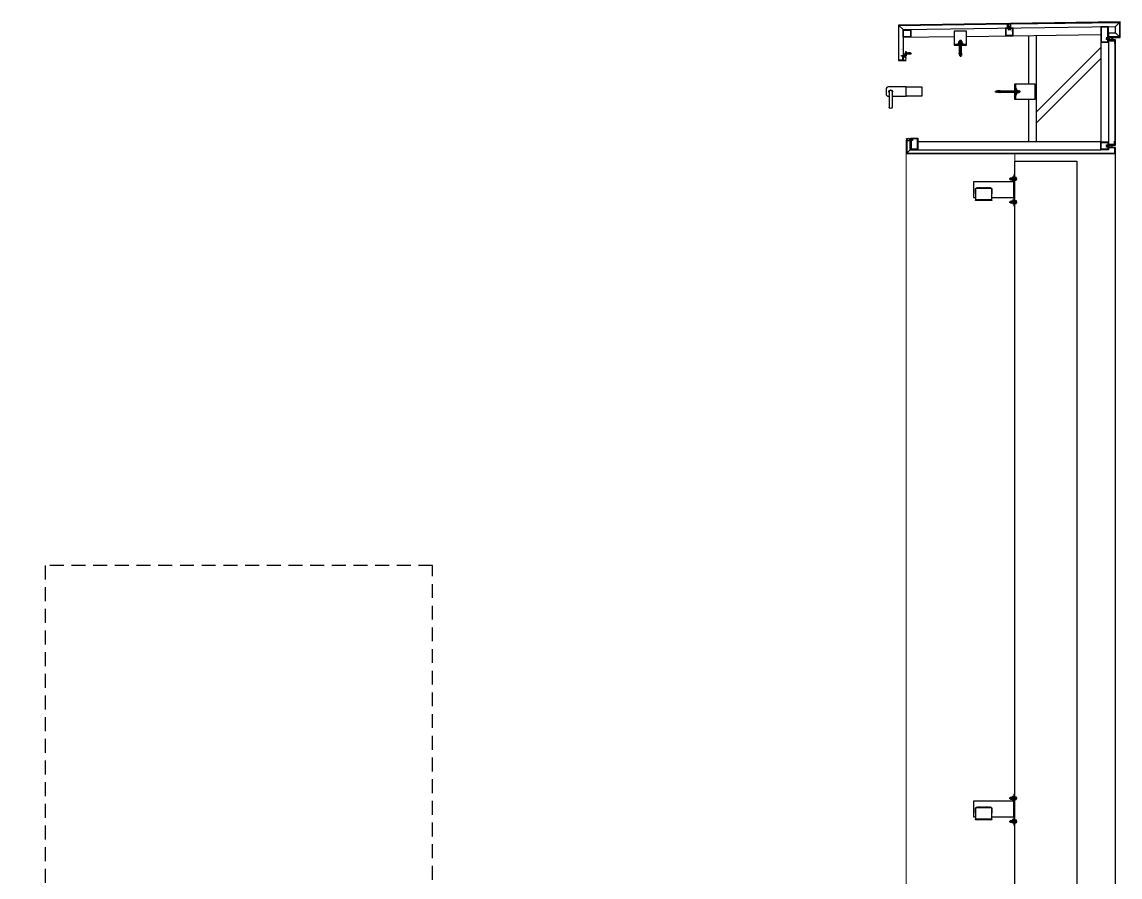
# Model space of a CAD drawing. Header units: millimetres. Extents: x 19868 to 801382, y -4805 to 85279.
# Drawn here: x 152932 to 160018, y 76556 to 82079 of the extents above; entities that cross this region are included whole.
import ezdxf

# ---------------------------------------------------------------- set-up
doc = ezdxf.new("R2010")
doc.units = ezdxf.units.MM
doc.header["$LTSCALE"] = 250
for name, pattern in [('AUDIT_I_191120105348-3', [2.3, 1.5, -0.8]), ('CENTER', [50.8, 31.75, -6.35, 6.35, -6.35]), ('HID', [2.8, 1.8, -1]), ('HIDDEN', [9.525, 6.35, -3.175]), ('HIDDEN2', [4.7625, 3.175, -1.5875])]:
    doc.linetypes.add(name, pattern=pattern)
for name, color, linetype in [('0-Sheet', 7, 'Continuous'), ('4', 4, 'Continuous'), ('A-ELE-252', 252, 'Continuous'), ('A-ELE-4', 4, 'Continuous'), ('A-ELE-7', 7, 'Continuous'), ('A-ELE-8', 8, 'Continuous'), ('A-ETC-8', 8, 'Continuous'), ('A-FIN', 6, 'Continuous'), ('A-FIN-9', 7, 'Continuous'), ('A-HID2', 4, 'AUDIT_I_191120105348-3'), ('A-난간', 120, 'Continuous'), ('A-파라펫링', 7, 'Continuous'), ('EXTRUSION', 7, 'Continuous'), ('fastener', 1, 'Continuous'), ('S-TEEL', 4, 'Continuous'), ('SCREW', 1, 'Continuous')]:
    doc.layers.add(name, color=color, linetype=linetype)
doc.layers.add('A-ELE-9', color=9, linetype='Continuous', lineweight=5)
pattern_1 = [(270, (11420.6058, 659.6988), (1.5875, -1.5875), [1.5875, -1.5875])]

# ---------------------------------------------------------------- blocks, each defined once
blk = doc.blocks.new('A$Cc1d1d50d')
at = {"layer": 'A-ELE-252', "linetype": 'HID', "ltscale": 0.2}
for points in [[(-2769, 200), (-2769, 3490), (-5269, 3490), (-5269, 200)], [(-5419, 0), (-5419, 200), (-2619, 200), (-2619, 0)]]:
    blk.add_lwpolyline(points, dxfattribs=at)
blk = doc.blocks.new('A$Cae507117')
at = {"layer": 'A-ETC-8'}
for points in [[(-50, 0), (-50, -50), (0, -50), (0, 0)], [(-46.8, -3.2), (-46.8, -46.8), (-3.2, -46.8), (-3.2, -3.2)]]:
    blk.add_lwpolyline(points, close=True, dxfattribs=at)
blk = doc.blocks.new('SHIELD1')
at = {"layer": 'fastener'}
for p, q in [((-3.5, 2.5), (-3.5, -2.5)), ((-2, 3.3), (-2, 2.2)), ((0, 5.5), (-0.5, 5.5)), ((0, 5.5), (0, -5.5)), ((10.1, 3), (0, 3)), ((9.6, 3), (9.6, -3)), ((13.6, 3.3), (10.1, 4.2)), ((10.1, 4.2), (10.1, -4.2)), ((13.6, 1.2), (10.1, 2.2)), ((32.1, 0.5), (10.1, 0.5)), ((13.6, 0.5), (13.6, 3.3)), ((28.6, 3), (13.6, 3)), ((16.1, 2.5), (13.6, 2.5)), ((18.6, 3.5), (16.1, 3.5)), ((16.1, 0.5), (16.1, 3.5)), ((18.6, 0.5), (18.6, 3.5)), ((21.1, 2.5), (18.6, 2.5)), ((23.6, 3.5), (21.1, 3.5)), ((21.1, 0.5), (21.1, 3.5)), ((23.6, 0.5), (23.6, 3.5)), ((26.1, 2.5), (23.6, 2.5)), ((28.6, 3.5), (26.1, 3.5)), ((26.1, 0.5), (26.1, 3.5)), ((28.6, 0.5), (28.6, 3.5)), ((32.1, 1.5), (28.6, 3.5)), ((33.6, 3), (29.5, 3)), ((32.1, 1.5), (32.1, 0.5)), ((33.6, 0), (32.1, 0.5)), ((33.6, 3), (33.6, -3)), ((35.4, 0), (33.6, 3)), ((-2, -1.3), (-2, -2.5)), ((0, -5.5), (-0.5, -5.5)), ((10.1, -3), (0, -3)), ((32.1, -0.5), (10.1, -0.5)), ((13.6, -3.3), (10.1, -4.2)), ((13.6, -3.3), (13.6, -0.5)), ((16.1, -2.5), (13.6, -2.5)), ((28.6, -3), (13.6, -3)), ((16.1, -3.5), (16.1, -0.5)), ((18.6, -3.5), (16.1, -3.5)), ((18.6, -3.5), (18.6, -0.5)), ((21.1, -2.5), (18.6, -2.5)), ((21.1, -3.5), (21.1, -0.5)), ((23.6, -3.5), (21.1, -3.5)), ((23.6, -3.5), (23.6, -0.5)), ((26.1, -2.5), (23.6, -2.5)), ((26.1, -3.5), (26.1, -0.5)), ((28.6, -3.5), (26.1, -3.5)), ((28.6, -3.5), (28.6, -0.5)), ((32.1, -1.5), (28.6, -3.5)), ((33.6, -3), (29.5, -3)), ((32.1, -0.5), (33.6, 0)), ((32.1, -0.5), (32.1, -1.5)), ((35.4, 0), (33.6, -3))]:
    blk.add_line(p, q, dxfattribs=at)
for centre, radius, start, end in [((-0.5, 2.5), 3, 90, 180), ((-0.7, 0.6), 3, 115.57842, 158.70864), ((-0.5, -0.4), 3, 119.42428, 162.67983), ((-0.5, 1.3), 3, 197.18233, 240.52878), ((-0.7, 0.2), 3, 202.09491, 244.75042), ((-0.5, -2.5), 3, 180, 270), ((9.6, -10.9), 8.86, 63.37886, 87.17971)]:
    blk.add_arc(centre, radius, start, end, dxfattribs=at)
blk = doc.blocks.new('PH-4-16')
at = {"layer": 'SCREW'}
for p, q in [((-1.5, 0), (-1.5, -1)), ((1.5, 0), (1.5, -1.6)), ((0.1, -0.9), (-2, -1.2)), ((-2, -1.2), (-1.5, -1)), ((0.1, -1), (-2, -1.3)), ((-2, -1.3), (-1.5, -1.5)), ((2, -1.8), (-2, -2.4)), ((-2, -2.4), (-1.5, -2.2)), ((-2, -2.5), (-1.5, -2.7)), ((2, -3), (-2, -3.7)), ((-2, -3.6), (-1.5, -3.5)), ((-2, -3.8), (-1.5, -4)), ((2, -4.3), (-2, -4.9)), ((-2, -4.9), (-1.5, -4.7)), ((-2, -5), (-1.5, -5.2)), ((2, -5.5), (-2, -6.2)), ((-2, -6.1), (-1.5, -5.9)), ((-2, -6.2), (-1.5, -6.4)), ((2, -6.7), (-2, -7.4)), ((-2, -7.4), (-1.5, -7.2)), ((-2, -7.5), (-1.5, -7.7)), ((2, -8), (-2, -8.6)), ((-2, -8.6), (-1.5, -8.4)), ((-2, -8.7), (-1.5, -8.9)), ((2, -9.2), (-2, -9.9)), ((-2, -9.9), (-1.5, -9.7)), ((-2, -10), (-1.5, -10.2)), ((2, -10.5), (-2, -11.1)), ((-2, -11.1), (-1.5, -10.9)), ((-2, -11.2), (-1.5, -11.4)), ((2, -1.9), (-2, -2.5)), ((2, -3.1), (-2, -3.8)), ((2, -4.4), (-2, -5)), ((2, -5.6), (-2, -6.3)), ((2, -6.9), (-2, -7.5)), ((2, -8.1), (-2, -8.7)), ((2, -9.3), (-2, -10)), ((2, -10.6), (-2, -11.2)), ((0.1, -0.9), (-1.5, -1)), ((0.1, -1), (-1.5, -1.5)), ((-1.5, -1.5), (-1.5, -2.2)), ((1.5, -1.6), (-1.5, -2.2)), ((1.5, -2.1), (-1.5, -2.7)), ((-1.5, -2.7), (-1.5, -3.5)), ((1.5, -2.8), (-1.5, -3.5)), ((1.5, -3.3), (-1.5, -4)), ((1.5, -4.1), (-1.5, -4.7)), ((1.5, -4.6), (-1.5, -5.2)), ((-1.5, -5.2), (-1.5, -5.9)), ((1.5, -5.3), (-1.5, -5.9)), ((1.5, -5.8), (-1.5, -6.4)), ((-1.5, -6.4), (-1.5, -7.2)), ((1.5, -6.5), (-1.5, -7.2)), ((1.5, -7.1), (-1.5, -7.7)), ((-1.5, -7.7), (-1.5, -8.4)), ((1.5, -7.8), (-1.5, -8.4)), ((1.5, -8.3), (-1.5, -8.9)), ((-1.5, -8.9), (-1.5, -9.7)), ((1.5, -9), (-1.5, -9.7)), ((1.5, -9.5), (-1.5, -10.2)), ((-1.5, -10.2), (-1.5, -10.9)), ((1.5, -10.3), (-1.5, -10.9)), ((1.5, -10.8), (-1.5, -11.4)), ((-1.5, -11.4), (-1.5, -14.5)), ((-1.5, -14.5), (-1.1, -14.5)), ((0, -16), (-1.5, -14.5)), ((-1.1, -12.6), (-1.1, -14.5)), ((-1.1, -14.5), (0, -16)), ((0, -16), (1.5, -14.5)), ((1.5, -14.5), (0.4, -12.2)), ((1.5, -1.6), (2, -1.8)), ((2, -1.9), (1.5, -2.1)), ((1.5, -2.1), (1.5, -2.8)), ((2, -3), (1.5, -2.8)), ((2, -3.1), (1.5, -3.3)), ((1.5, -3.3), (1.5, -4.1)), ((2, -4.3), (1.5, -4.1)), ((2, -4.4), (1.5, -4.6)), ((1.5, -4.6), (1.5, -5.3)), ((2, -5.5), (1.5, -5.3)), ((2, -5.6), (1.5, -5.8)), ((1.5, -5.8), (1.5, -6.5)), ((2, -6.7), (1.5, -6.5)), ((2, -6.9), (1.5, -7.1)), ((1.5, -7.1), (1.5, -7.8)), ((2, -8), (1.5, -7.8)), ((2, -8.1), (1.5, -8.3)), ((1.5, -8.3), (1.5, -9)), ((2, -9.2), (1.5, -9)), ((2, -9.3), (1.5, -9.5)), ((1.5, -9.5), (1.5, -10.3)), ((2, -10.5), (1.5, -10.3)), ((2, -10.6), (1.5, -10.8)), ((1.5, -10.8), (1.5, -14.5))]:
    blk.add_line(p, q, dxfattribs=at)
at = {"layer": 'SCREW', "color": 1, "linetype": 'CENTER'}
blk.add_line((0, 4), (0, -17.7), dxfattribs=at)
at = {"layer": 'SCREW', "linetype": 'HIDDEN2'}
blk.add_line((-1.5, -4), (-1.5, -4.7), dxfattribs=at)
at = {"layer": 'SCREW'}
blk.add_lwpolyline([(3.5, 1), (3.5, 0), (-3.5, 0), (-3.5, 1, -0.336479), (-2.5, 2.2, -0.138717), (2.5, 2.2, -0.336479)], format="xyb", close=True, dxfattribs=at)
blk.add_lwpolyline([(-2.5, 2.2), (-2.3, 2), (-2.1, 1.9), (-1.8, 1.9), (-1.5, 2), (-1.3, 2), (-1, 2.1), (-0.8, 2.1), (-0.7, 2.1), (-0.6, 2.1), (-0.5, 2), (-0.5, 1.8), (-0.5, 1.6), (-0.5, 1.4), (-0.5, 1.2), (-0.5, 1), (-0.5, 0.8), (-0.4, 0.7), (-0.3, 0.6), (-0.1, 0.6), (0, 0.5), (0.1, 0.6), (0.3, 0.6), (0.4, 0.7), (0.5, 0.8), (0.5, 1), (0.5, 1.2), (0.5, 1.4), (0.5, 1.6), (0.5, 1.8), (0.5, 2), (0.6, 2.1), (0.7, 2.1), (0.8, 2.1), (1, 2.1), (1.3, 2), (1.5, 2), (1.8, 1.9), (2.1, 1.9), (2.3, 2), (2.5, 2.2)], dxfattribs=at)
for centre, radius, start, end in [((-1.9, -1.2), 0.0931, 139.86612, 209.92465), ((-1.9, -2.5), 0.0931, 139.86612, 209.92465), ((-1.9, -3.7), 0.0931, 139.86612, 209.92465), ((-1.9, -4.9), 0.0931, 139.86612, 209.92465), ((-1.9, -6.2), 0.0931, 139.86612, 209.92465), ((-1.9, -7.4), 0.0931, 139.86612, 209.92465), ((-1.9, -8.7), 0.0931, 139.86612, 209.92465), ((-1.9, -9.9), 0.0931, 139.86612, 209.92465), ((-1.9, -11.2), 0.0931, 139.86612, 209.92465), ((-0.3, -12.6), 0.815, 27.36497, 180), ((0, -0.9), 0.0605, 310.72712, 69.31493), ((1.9, -1.8), 0.0931, 319.86612, 29.92465), ((1.9, -3.1), 0.0931, 319.86612, 29.92465), ((1.9, -4.3), 0.0931, 319.86612, 29.92465), ((1.9, -5.6), 0.0931, 319.86612, 29.92465), ((1.9, -6.8), 0.0931, 319.86612, 29.92465), ((1.9, -8), 0.0931, 319.86612, 29.92465), ((1.9, -9.3), 0.0931, 319.86612, 29.92465), ((1.9, -10.5), 0.0931, 319.86612, 29.92465)]:
    blk.add_arc(centre, radius, start, end, dxfattribs=at)
blk = doc.blocks.new('너트 M12')
for p, q in [((-9, 0), (9, 0)), ((-9.5, -9), (-9.5, -0.5)), ((9, -9.5), (-9, -9.5)), ((0, -8.3), (0, -1.2)), ((9.5, -0.5), (9.5, -9))]:
    blk.add_line(p, q)
for centre, start, end in [((-9, -0.5), 90, 180), ((-9, -9), 180, 270), ((9, -0.5), 0, 90), ((9, -9), 270, 0)]:
    blk.add_arc(centre, 0.5, start, end)
at = {"extrusion": (0, 0, -1)}
for centre, major_axis, ratio, start_param, end_param in [((-4.8, -0.9), (-4.75, 0.31), 0.185359, -0.024388, 3.141593), ((4.8, -0.9), (4.75, 0.31), 0.185108, 3.141593, 6.30754), ((-4.8, -8.6), (4.75, 0.31), 0.187111, 0, 3.166211), ((4.8, -8.6), (-4.75, 0.31), 0.185991, 3.117121, 6.283185)]:
    blk.add_ellipse(centre, major_axis=major_axis, ratio=ratio, start_param=start_param, end_param=end_param, dxfattribs=at)
blk = doc.blocks.new('m12 set anchor')
at = {"layer": 'A-ETC-8', "color": 1}
for p, q in [((-11, 5.5), (-11, 12.5)), ((-10.8, 3), (-0.5, 4)), ((-10.8, 0), (-10.8, 3)), ((-10.8, 0), (-0.5, 1)), ((-10.8, 0), (0.5, 0)), ((0, 14), (-9.5, 14)), ((0, 4), (-9.5, 4)), ((-4.8, 21), (-6, 19.8)), ((-6, 19.8), (6, 19.8)), ((-6, -49), (-6, 19.8)), ((-5.5, 5.5), (-5.5, 12.5)), ((-4.8, 21), (4.8, 21)), ((-4.8, -49), (-4.8, 21)), ((-0.5, 1), (-0.5, 4)), ((10.7, 3), (-0.5, 3)), ((0, 26), (0, -84)), ((0, 14), (9.5, 14)), ((0, 4), (9.5, 4)), ((0.5, 2), (10.7, 3)), ((0.5, -1), (0.5, 2)), ((0.5, -1), (10.7, 0)), ((6, 19.8), (4.8, 21)), ((4.8, -49), (4.8, 21)), ((5.5, 5.5), (5.5, 12.5)), ((6, -49), (6, 19.8)), ((10.7, 0), (10.7, 3)), ((11, 5.5), (11, 12.5)), ((-8.2, -67), (-7, -49)), ((-3.6, -67), (-8.2, -67)), ((-7, -49), (0, -49)), ((6, -46.6), (-6, -46.6)), ((-6, -67), (-6, -76.6)), ((6, -69.4), (-6, -69.4)), ((6, -70.6), (-6, -70.6)), ((2.6, -60.8), (-3.6, -54.7)), ((2.9, -60.5), (-3.2, -54.4)), ((-2.4, -64.1), (1.2, -64.1)), ((-2.4, -64.6), (1.2, -64.6)), ((-2.4, -67), (0, -67)), ((0, -49), (3.9, -49)), ((0, -67), (8.2, -67)), ((7, -49), (4.4, -49)), ((6, -67), (6, -76.6)), ((8.2, -67), (7, -49)), ((0, -79), (-6, -76.6)), ((-6, -76.6), (0, -76.6)), ((6, -76.6), (0, -76.6)), ((0, -79), (6, -76.6))]:
    blk.add_line(p, q, dxfattribs=at)
for centre, radius, start, end in [((-9.5, 12.5), 1.47, 90, 180), ((-9.5, 5.5), 1.47, 180, 270), ((-7, 12.5), 1.47, 0, 90), ((-7, 5.5), 1.47, 270, 0), ((-4, 12.5), 1.47, 90, 180), ((-4, 5.5), 1.47, 180, 270), ((4, 12.5), 1.47, 0, 90), ((4, 5.5), 1.47, 270, 0), ((7, 12.5), 1.47, 90, 180), ((7, 5.5), 1.47, 180, 270), ((9.5, 12.5), 1.47, 0, 90), ((9.5, 5.5), 1.47, 270, 0), ((-2.4, -53.5), 1.68, 45, 225), ((-2.4, -65.8), 1.68, 90, 225.58469), ((-2.4, -53.5), 1.2, 45, 225), ((-2.4, -65.8), 1.2, 90, 270), ((1, -50.1), 3.6, 225, 18.03778), ((1, -50.1), 3.12, 225, 20.93335), ((1.2, -62.2), 2.4, 270, 45), ((1.2, -62.2), 1.92, 270, 45)]:
    blk.add_arc(centre, radius, start, end, dxfattribs=at)
blk = doc.blocks.new('A$C2bd9863b')
at = {"layer": 'S-TEEL', "transparency": 33554687}
h = blk.add_hatch(dxfattribs=at)
h.set_pattern_fill('JIS_LC_20A', color=8, scale=1.5, angle=270)
h.set_pattern_definition([(315, (-33263.79, 3054.842), (21.213203, 21.213203), []), (315, (-33263.79, 3053.342), (21.213203, 21.213203), [])])
h.paths.add_polyline_path([(390, 5), (390, 0), (310, 0), (310, 5)])
at = {"layer": 'S-TEEL'}
h = blk.add_hatch(dxfattribs=at)
h.set_pattern_fill('DASH', color=1, scale=0.5, angle=180)
h.set_pattern_definition([(180, (1236.1481, -11423.6058), (-1.5875, -1.5875), [1.5875, -1.5875])])
h.paths.add_polyline_path([(343.5, 0), (343.5, 5), (356.5, 5), (356.5, 0)])
h = blk.add_hatch(dxfattribs=at)
h.set_pattern_fill('DASH', color=1, scale=0.5, angle=90)
h.set_pattern_definition(pattern_1)
h.paths.add_polyline_path([(0, -293.5), (-6, -293.5), (-6, -306.5), (0, -306.5)])
h = blk.add_hatch(dxfattribs=at)
h.set_pattern_fill('DASH', color=1, scale=0.5, angle=90)
h.set_pattern_definition(pattern_1)
h.paths.add_polyline_path([(0, -293.5), (-6, -293.5), (-6, -306.5), (0, -306.5)])
at = {"layer": '0-Sheet'}
for p, q in [((747, -97), (747, 127.1)), ((750, 130), (750, -100)), ((708, -73), (708, -70)), ((708, -70), (720, -70)), ((723, -70), (723, -97)), ((720, -73), (708, -73)), ((720, -100), (720, -73)), ((750, -100), (720, -100)), ((723, -97), (747, -97))]:
    blk.add_line(p, q, dxfattribs=at)
at = {"layer": '0-Sheet', "color": 6, "const_width": 1}
blk.add_lwpolyline([(-605, 40.3), (-605, 120), (720, 100.9), (720, -22.8), (736.8, -32)], dxfattribs=at)
at = {"layer": 'A-ETC-8'}
for p, q in [((-650, 120.7), (-677, 147)), ((-677, 53), (-650, 80)), ((720, 100.9), (-650, 120.7)), ((-650, 80), (-650, 120.7)), ((-608, 80), (-650, 80)), ((-608, 53), (-608, 80)), ((720, 100.9), (747, 127)), ((720, 100.9), (720, -70)), ((-605, 18.9), (-605, -625, 0)), ((310, 56.8), (-555, 69.3)), ((-555, 18.9), (-555, -625, 0)), ((719.3, 50.9), (390, 55.6)), ((-555, -625, 0), (625, -625)), ((675, -675), (675, -618)), ((675, -675), (-555, -675, 0)), ((697, -697), (675, -675))]:
    blk.add_line(p, q, dxfattribs=at)
for points in [[(-605, 18.9), (-605, 118.9), (-555, 118.9), (-555, 18.9)], [(-601.8, 22.1), (-601.8, 115.7), (-558.2, 115.7), (-558.2, 22.1)], [(390, 90), (390, 0), (310, 0), (310, 90)], [(390, 5), (390, 0), (310, 0), (310, 5)], [(330, 9), (330, 5), (370, 5), (370, 9)], [(700, -70), (730, -70), (730, -67), (703, -67), (703, -40), (700, -40)], [(625, -600), (625, -675), (670, -675), (670, -600)], [(628.2, -603.2), (628.2, -671.8), (666.8, -671.8), (666.8, -603.2)]]:
    blk.add_lwpolyline(points, close=True, dxfattribs=at)
for points in [[(-642, 31), (-607, 31), (-607, 42), (-605, 42), (-605, 29), (-640.3, 29, -0.226541), (-644, 25.3), (-644, 10.7), (-646, 10.7), (-646, 27, 0.414214)], [(-642, -641), (-607, -641), (-607, -652), (-605, -652), (-605, -639), (-640.3, -639, 0.226541), (-644, -635.3), (-644, -620.6), (-646, -620.6), (-646, -637, -0.414214)]]:
    blk.add_lwpolyline(points, format="xyb", close=True, dxfattribs=at)
at = {"layer": 'A-ETC-8', "elevation": 0}
for points in [[(-140, -625), (-140, 63.3)], [(-90, 62.6), (-90, -250)], [(-90, -350), (-90, -625)]]:
    blk.add_lwpolyline(points, dxfattribs=at)
at = {"layer": 'A-ETC-8'}
for points in [[(-555, -16), (-140, -431)], [(-140, -501.7), (-555, -86.7)]]:
    blk.add_lwpolyline(points, dxfattribs=at)
at = {"layer": 'A-ETC-8', "elevation": 0}
for points in [[(-130, -350), (0, -350), (0, -250), (-130, -250)], [(0, -250), (-6, -250), (-6, -350), (0, -350)]]:
    blk.add_lwpolyline(points, close=True, dxfattribs=at)
at = {"layer": 'A-ETC-8'}
for centre, radius, start, end in [((35.8, 162.8), 24, 250.9985, 287.34884), ((-656.8, 42.5), 24, 341.82483, 18.17517), ((710, -163.7), 64.5, 81.08429, 98.91571), ((722.8, -607.5, 0), 24, 161.82483, 198.17517), ((-652.8, -652.5, 0), 24, 341.82483, 18.17517)]:
    blk.add_arc(centre, radius, start, end, dxfattribs=at)
at = {"layer": 'A-ETC-8', "extrusion": (0, 0, -1)}
for centre, major_axis in [((35.2, 126), (-0.11, -7.59)), ((-619.9, 42.5), (7.59, 0)), ((686, -607.5, 0), (-7.59, 0))]:
    blk.add_ellipse(centre, major_axis=major_axis, ratio=0.987937, dxfattribs=at)
at = {"layer": 'A-ETC-8'}
for centre, major_axis, ratio in [((710, -86.8), (0, 10), 0.999542), ((-616, -652.5, 0), (7.59, 0), 0.987937)]:
    blk.add_ellipse(centre, major_axis=major_axis, ratio=ratio, dxfattribs=at)
at = {"layer": 'A-FIN'}
blk.add_lwpolyline([(-609, -641), (-609, -645), (-650, -645), (-650, 35), (-610.9, 35), (-610.9, 31), (-646, 31), (-646, -641), (-609, -641)], close=True, dxfattribs=at)
at = {"layer": 'A-FIN-9'}
for p, q in [((-680, 50), (-680, 150)), ((-680, 150), (27.9, 140.1)), ((-677, 147), (-677, 53)), ((24.9, 137.1), (-677, 147)), ((42.9, 139.9), (750, 130)), ((747, 127), (45.9, 136.8)), ((-608, 50), (-680, 50)), ((-677, 53), (-605, 53)), ((-608, 43), (-608, 50)), ((-605, 43), (-608, 43)), ((-605, 53), (-605, 43))]:
    blk.add_line(p, q, dxfattribs=at)
for points in [[(27.9, 140.1), (27.6, 113.9), (34.6, 113.8), (34.5, 110.8), (24.5, 110.9), (24.9, 137.1)], [(42.9, 139.9), (42.6, 113.7), (35.6, 113.8), (35.5, 110.8), (45.5, 110.6), (45.9, 136.8)], [(673, -608), (673, -615), (700, -615), (700, -700), (-650, -700), (-650, -660), (-608, -660), (-608, -653)], [(673, -608), (673, -608), (670, -608), (670, -618), (697, -618), (697, -697), (-647, -697), (-647, -663), (-605, -663), (-605, -653), (-608, -653), (-608, -653)]]:
    blk.add_lwpolyline(points, dxfattribs=at)
at = {"layer": 'fastener'}
for p, q in [((129, -300), (-38.5, -300, 0)), ((-30.5, -295.5, 0), (-29, -294, 0)), ((-30.5, -295.5, 0), (-29, -294, 0)), ((-20.3, -295.5, 0), (-30.5, -295.5, 0)), ((-30.5, -295.5, 0), (-30.5, -304.5, 0)), ((-20.3, -295.5, 0), (-30.5, -295.5, 0)), ((-30.5, -295.5, 0), (-30.5, -304.5, 0)), ((-20.5, -304.5, 0), (-30.5, -304.5, 0)), ((-30.5, -304.5, 0), (-29, -306, 0)), ((-20.5, -304.5, 0), (-30.5, -304.5, 0)), ((-30.5, -304.5, 0), (-29, -306, 0)), ((-20.5, -294, 0), (-29, -294, 0)), ((-29, -294, 0), (-29, -306, 0)), ((-20.5, -294, 0), (-29, -294, 0)), ((-29, -294, 0), (-29, -306, 0)), ((-20.5, -306, 0), (-29, -306, 0)), ((-20.5, -306, 0), (-29, -306, 0)), ((89, -294), (0, -294)), ((0, -306), (89, -306)), ((89, -294), (89, -306)), ((92, -294), (89, -294)), ((89, -306), (92, -306)), ((92, -294), (92, -306)), ((106, -295.5), (92, -295.5)), ((106, -304.5), (92, -304.5)), ((92.6, -306.2), (92.6, -293.8)), ((95.6, -293.8), (92.6, -293.8)), ((95.6, -306.2), (92.6, -306.2)), ((110.6, -293.8), (95.6, -293.8)), ((95.6, -306.2), (110.6, -306.2)), ((96.6, -298), (96.6, -302)), ((100.6, -298), (100.6, -298.5)), ((100.6, -301.5), (100.6, -302)), ((101.1, -299), (107.7, -299)), ((101.1, -301), (107.7, -301)), ((117, -294), (106, -295.5)), ((106, -304.5), (117, -306)), ((111.1, -297.3), (109.3, -298.5)), ((111.1, -302.7), (109.3, -301.5)), ((111.6, -296.5), (111.6, -294.8)), ((111.6, -305.2), (111.6, -303.5)), ((117.5, -294), (117, -294)), ((117, -306), (117.5, -306)), ((119, -304.5), (119, -295.5))]:
    blk.add_line(p, q, dxfattribs=at)
at = {"layer": 'fastener', "color": 8, "linetype": 'HIDDEN'}
for p, q in [((-6, -294, 0), (0, -294)), ((0, -306), (-6, -306, 0))]:
    blk.add_line(p, q, dxfattribs=at)
at = {"layer": 'fastener'}
for centre, radius, start, end in [((98.6, -298), 2, 90, 180), ((98.6, -302), 2, 180, 270), ((98.6, -298), 2, 0, 90), ((98.6, -302), 2, 270, 0), ((101.1, -298.5), 0.5, 180, 270), ((101.1, -301.5), 0.5, 90, 180), ((107.7, -296), 3, 270, 303.69007), ((107.7, -304), 3, 56.30993, 90), ((110.6, -294.8), 1, 0, 90), ((110.6, -305.2), 1, 270, 0), ((110.6, -296.5), 1, 303.69007, 0), ((110.6, -303.5), 1, 0, 56.30993), ((117.5, -295.5), 1.5, 0, 90), ((117.5, -304.5), 1.5, 270, 0)]:
    blk.add_arc(centre, radius, start, end, dxfattribs=at)
at = {"layer": 'S-TEEL', "color": 1}
blk.add_lwpolyline([(343.5, 0), (343.5, 5), (356.5, 5), (356.5, 0)], close=True, dxfattribs=at)
at = {"layer": 'S-TEEL', "elevation": 0}
blk.add_lwpolyline([(-11, -280), (-6, -280), (-6, -320), (-11, -320)], close=True, dxfattribs=at)
at = {"layer": 'S-TEEL', "color": 1, "elevation": 0}
blk.add_lwpolyline([(0, -293.5), (-6, -293.5), (-6, -306.5), (0, -306.5)], close=True, dxfattribs=at)
blk.add_lwpolyline([(0, -293.5), (-6, -293.5), (-6, -306.5), (0, -306.5)], close=True, dxfattribs=at)
at = {"linetype": 'ByBlock', "rotation": 180}
blk.add_blockref('SHIELD1', (703, -54), dxfattribs=at)
at = {"layer": 'A-ETC-8', "xscale": -1, "rotation": 179.1736701433417}
blk.add_blockref('A$Cae507117', (59.3, 60.4), dxfattribs=at)
at = {"layer": 'A-ETC-8'}
for p in [(720, 100.9), (-555, -625, 0)]:
    blk.add_blockref('A$Cae507117', p, dxfattribs=at)
at = {"layer": 'EXTRUSION'}
for p, rotation in [((31, 113.8), 359.1736701433173), ((-607, 38), 90), ((714.3, -73), 180), ((-608, -656.5), 90)]:
    blk.add_blockref('PH-4-16', p, dxfattribs=dict(at, rotation=rotation))
at = {"layer": 'EXTRUSION', "xscale": -1}
for p, rotation in [((39.1, 113.7), 359.1736701433173), ((-608, 46.5), 90), ((673, -611.5), 270), ((-607, -648), 90)]:
    blk.add_blockref('PH-4-16', p, dxfattribs=dict(at, rotation=rotation))
at = {"layer": 'fastener'}
blk.add_blockref('m12 set anchor', (350, 9), dxfattribs=at)
at = {"layer": 'fastener', "linetype": 'HIDDEN', "xscale": -1, "rotation": 270}
blk.add_blockref('너트 M12', (-11, -300, 0), dxfattribs=at)
blk.add_blockref('너트 M12', (-11, -300, 0), dxfattribs=at)
blk = doc.blocks.new('A$C96fbabe3')
at = {"layer": '4', "transparency": 33554687}
h = blk.add_hatch(dxfattribs=at)
h.set_pattern_fill('JIS_LC_20A', color=8, scale=2)
h.set_pattern_definition([(225, (7959.104, -271.924), (28.28427, -28.28427), []), (225, (7957.104, -271.924), (28.28427, -28.28427), [])])
h.paths.add_polyline_path([(-125, 165), (-119, 165), (-119, -35), (-125, -35)])
h = blk.add_hatch(dxfattribs=at)
h.set_pattern_fill('JIS_LC_20A', color=8, scale=2, angle=360)
h.set_pattern_definition([(225, (7939.104, -282.19), (28.28427, -28.28427), []), (225, (7937.104, -282.19), (28.28427, -28.28427), [])])
h.paths.add_polyline_path([(25, 0), (125, 0), (125, 6), (25, 6)])
at = {"layer": 'fastener'}
for p, q in [((-135.3, 135.7), (-135.3, 144.2)), ((-127.3, 149.5), (-134.3, 149.5)), ((-127.3, 130.5), (-127.3, 149.5)), ((-127.3, 146), (-119, 146, 0)), ((-117, 150.9, 0), (-110.1, 150.9, 0)), ((-117, 145.5, 0), (-110.1, 145.5, 0)), ((-109, 148.2, 0), (-109, 131.8, 0)), ((-97.3, 146, 0), (-109, 146, 0)), ((-97.3, 134), (-97.3, 146)), ((-97.3, 146), (-95.3, 144)), ((-95.3, 136), (-95.3, 144)), ((-90.3, 140), (-140.3, 140)), ((-134.3, 140), (-127.3, 140)), ((-127.3, 130.5), (-134.3, 130.5)), ((-127.3, 134), (-119, 134, 0)), ((-117, 134.5, 0), (-110.1, 134.5, 0)), ((-117, 129, 0), (-110.1, 129, 0)), ((-97.3, 134, 0), (-109, 134, 0)), ((-97.3, 134), (-95.3, 136)), ((-117, 1, 0), (-110.1, 1, 0)), ((-90.3, -10), (-140.3, -10)), ((-135.3, -5.7), (-135.3, -14.2)), ((-127.3, -0.5), (-134.3, -0.5)), ((-134.3, -10), (-127.3, -10)), ((-127.3, -19.5), (-134.3, -19.5)), ((-127.3, -0.5), (-127.3, -19.5)), ((-127.3, -4), (-119, -4, 0)), ((-127.3, -16), (-119, -16, 0)), ((-117, -4.5, 0), (-110.1, -4.5, 0)), ((-117, -15.5, 0), (-110.1, -15.5, 0)), ((-117, -20.9, 0), (-110.1, -20.9, 0)), ((-109, -18.2, 0), (-109, -1.8, 0)), ((-97.3, -4, 0), (-109, -4, 0)), ((-97.3, -16, 0), (-109, -16, 0)), ((-97.3, -4), (-97.3, -16)), ((-97.3, -4), (-95.3, -6)), ((-97.3, -16), (-95.3, -14)), ((-95.3, -6), (-95.3, -14))]:
    blk.add_line(p, q, dxfattribs=at)
at = {"layer": 'fastener', "elevation": 0}
for points in [[(-119, 127.8), (-117, 127.8), (-117, 152.2), (-119, 152.2), (-119, 127.8)], [(-119, 2.2), (-117, 2.2), (-117, -22.2), (-119, -22.2), (-119, 2.2)]]:
    blk.add_lwpolyline(points, dxfattribs=at)
at = {"layer": 'fastener'}
for centre, radius, start, end in [((-123.5, 144.7), 11.8, 156.22268, 203.77732), ((-112.9, 148.2, 0), 3.88, 315.21641, 44.78359), ((-122.9, 140, 0), 13.9, 336.80081, 23.19919), ((-123.5, 135.2), 11.8, 156.22268, 203.77732), ((-112.9, 131.8, 0), 3.88, 315.21641, 44.78359), ((-112.9, -1.8, 0), 3.88, 315.21641, 44.78359), ((-123.5, -5.2), 11.8, 156.22268, 203.77732), ((-123.5, -14.7), 11.8, 156.22268, 203.77732), ((-122.9, -10, 0), 13.9, 336.80081, 23.19919), ((-112.9, -18.2, 0), 3.88, 315.21641, 44.78359)]:
    blk.add_arc(centre, radius, start, end, dxfattribs=at)
at = {"layer": 'S-TEEL'}
for points in [[(-125, 165), (-119, 165), (-119, -35), (-125, -35)], [(25, 0), (125, 0), (125, 80), (25, 80)], [(25, 0), (125, 0), (125, 6), (25, 6)]]:
    blk.add_lwpolyline(points, close=True, dxfattribs=at)
blk.add_lwpolyline([(25, 20), (-119, 20), (-119, 120), (141, 120), (141, 20), (125, 20)], dxfattribs=at)
at = {"layer": 'S-TEEL', "color": 1}
for centre, radius, start, end in [((-119, 120), 3, 0, 90), ((-119, 120), 2, 0, 90), ((-119, 120), 1, 0, 90), ((25, 73.5), 3, 90, 270), ((25, 70.5), 3, 150, 270), ((31.5, 80), 3, 0, 180), ((34.5, 80), 3, 0, 120), ((37.5, 80), 3, 0, 120), ((40.5, 80), 3, 0, 120), ((43.5, 80), 3, 0, 120), ((46.5, 80), 3, 0, 120), ((49.5, 80), 3, 0, 120), ((52.5, 80), 3, 0, 120), ((55.5, 80), 3, 0, 120), ((58.5, 80), 3, 0, 120), ((61.5, 80), 3, 0, 120), ((64.5, 80), 3, 0, 120), ((67.5, 80), 3, 0, 120), ((70.5, 80), 3, 0, 120), ((73.5, 80), 3, 0, 120), ((76.5, 80), 3, 0, 120), ((79.5, 80), 3, 0, 120), ((82.5, 80), 3, 0, 120), ((85.5, 80), 3, 0, 120), ((88.5, 80), 3, 0, 120), ((91.5, 80), 3, 0, 120), ((94.5, 80), 3, 0, 120), ((97.5, 80), 3, 0, 120), ((100.5, 80), 3, 0, 120), ((103.5, 80), 3, 0, 120), ((106.5, 80), 3, 0, 120), ((109.5, 80), 3, 0, 120), ((112.5, 80), 3, 0, 120), ((115.5, 80), 3, 0, 120), ((118.5, 80), 3, 0, 120), ((125, 73.5), 3, 270, 90), ((125, 70.5), 3, 270, 30), ((-119, 20), 3, 270, 0), ((-119, 20), 1, 270, 0), ((-119, 20), 2, 270, 0), ((25, 67.5), 3, 150, 270), ((25, 64.5), 3, 150, 270), ((25, 61.5), 3, 150, 270), ((25, 58.5), 3, 150, 270), ((25, 55.5), 3, 150, 270), ((25, 52.5), 3, 150, 270), ((25, 49.5), 3, 150, 270), ((25, 46.5), 3, 150, 270), ((25, 0), 3, 90, 180), ((25, 0), 2, 90, 180), ((25, 0), 1, 90, 180), ((31.5, 0), 3, 0, 180), ((34.5, 0), 3, 0, 120), ((37.5, 0), 3, 0, 120), ((40.5, 0), 3, 0, 120), ((43.5, 0), 3, 0, 120), ((46.5, 0), 3, 0, 120), ((49.5, 0), 3, 0, 120), ((52.5, 0), 3, 0, 120), ((55.5, 0), 3, 0, 120), ((58.5, 0), 3, 0, 120), ((61.5, 0), 3, 0, 120), ((64.5, 0), 3, 0, 120), ((67.5, 0), 3, 0, 120), ((70.5, 0), 3, 0, 120), ((73.5, 0), 3, 0, 120), ((76.5, 0), 3, 0, 120), ((79.5, 0), 3, 0, 120), ((82.5, 0), 3, 0, 120), ((85.5, 0), 3, 0, 120), ((88.5, 0), 3, 0, 120), ((91.5, 0), 3, 0, 120), ((94.5, 0), 3, 0, 120), ((97.5, 0), 3, 0, 120), ((100.5, 0), 3, 0, 120), ((103.5, 0), 3, 0, 120), ((106.5, 0), 3, 0, 120), ((109.5, 0), 3, 0, 120), ((112.5, 0), 3, 0, 120), ((115.5, 0), 3, 0, 120), ((118.5, 0), 3, 0, 120), ((125, 67.5), 3, 270, 30), ((125, 64.5), 3, 270, 30), ((125, 61.5), 3, 270, 30), ((125, 58.5), 3, 270, 30), ((125, 55.5), 3, 270, 30), ((125, 52.5), 3, 270, 30), ((125, 49.5), 3, 270, 30), ((125, 46.5), 3, 270, 30), ((125, 0), 3, 0, 90), ((125, 0), 2, 0, 90), ((125, 0), 1, 0, 90)]:
    blk.add_arc(centre, radius, start, end, dxfattribs=at)
blk = doc.blocks.new('A$Cb620ea58')
at = {"layer": 'A-ELE-4', "elevation": 0}
blk.add_lwpolyline([(-944.3, 2610), (-1344.3, 2610), (-1344.3, -2240), (-944.3, -2240)], close=True, dxfattribs=at)
at = {"layer": 'A-ELE-8'}
blk.add_line((-1594.3, -2290, 0), (-1594.2, 2660, 0), dxfattribs=at)
at = {"layer": 'A-ELE-9'}
for p, q in [((-944.3, 2660, 0), (-944.3, -2308.6, 0)), ((-244.3, 2660, 0), (-244.3, -2740, 0))]:
    blk.add_line(p, q, dxfattribs=at)
at = {"layer": 'S-TEEL'}
for p in [(-819.3, 2357, 0), (-819.3, -1643, 0)]:
    blk.add_blockref('A$C96fbabe3', p, dxfattribs=at)
blk = doc.blocks.new('C49BE3F48')
at = {"layer": 'A-ELE-7', "color": 8}
blk.add_arc((100.4, -75), 11, 324.9032, 215.0968, dxfattribs=at)
at = {"layer": 'A-ETC-8', "color": 8, "elevation": 0}
blk.add_lwpolyline([(91.4, -105), (0, -105), (0, -45), (115, -45, -0.414214), (130, -60), (130, -90, -0.414214), (115, -105), (109.4, -105)], format="xyb", dxfattribs=at)
at = {"layer": 'A-HID2', "color": 5, "elevation": 0}
blk.add_lwpolyline([(0, -45), (-100, -45), (-100, -105), (0, -105)], dxfattribs=at)
at = {"layer": 'A-난간', "color": 8}
for p, q in [((91.4, -75), (91.4, -175)), ((109.4, -75), (109.4, -175))]:
    blk.add_line(p, q, dxfattribs=at)
for centre, start, end in [((100.4, -75), 0, 180), ((100.4, -175), 180, 0)]:
    blk.add_arc(centre, 9, start, end, dxfattribs=at)
blk = doc.blocks.new('청소용고리')
at = {"layer": 'A-파라펫링'}
blk.add_blockref('C49BE3F48', (0, 75), dxfattribs=at)

msp = doc.modelspace()

# ---------------------------------------------------------------- block references
at = {"layer": 'A-ELE-252'}
msp.add_blockref('A$Cc1d1d50d', (158350.7, 75078.9, 0), dxfattribs=at)
at = {"layer": 'A-FIN-9', "xscale": -1}
for name, p in [('A$C2bd9863b', (159338.2, 81928.9)), ('A$Cb620ea58', (158394, 78568.9, 0))]:
    msp.add_blockref(name, p, dxfattribs=at)
at = {"layer": 'A-파라펫링', "xscale": -1}
msp.add_blockref('청소용고리', (158638.2, 81628.9), dxfattribs=at)

doc.saveas('drawing.dxf')
